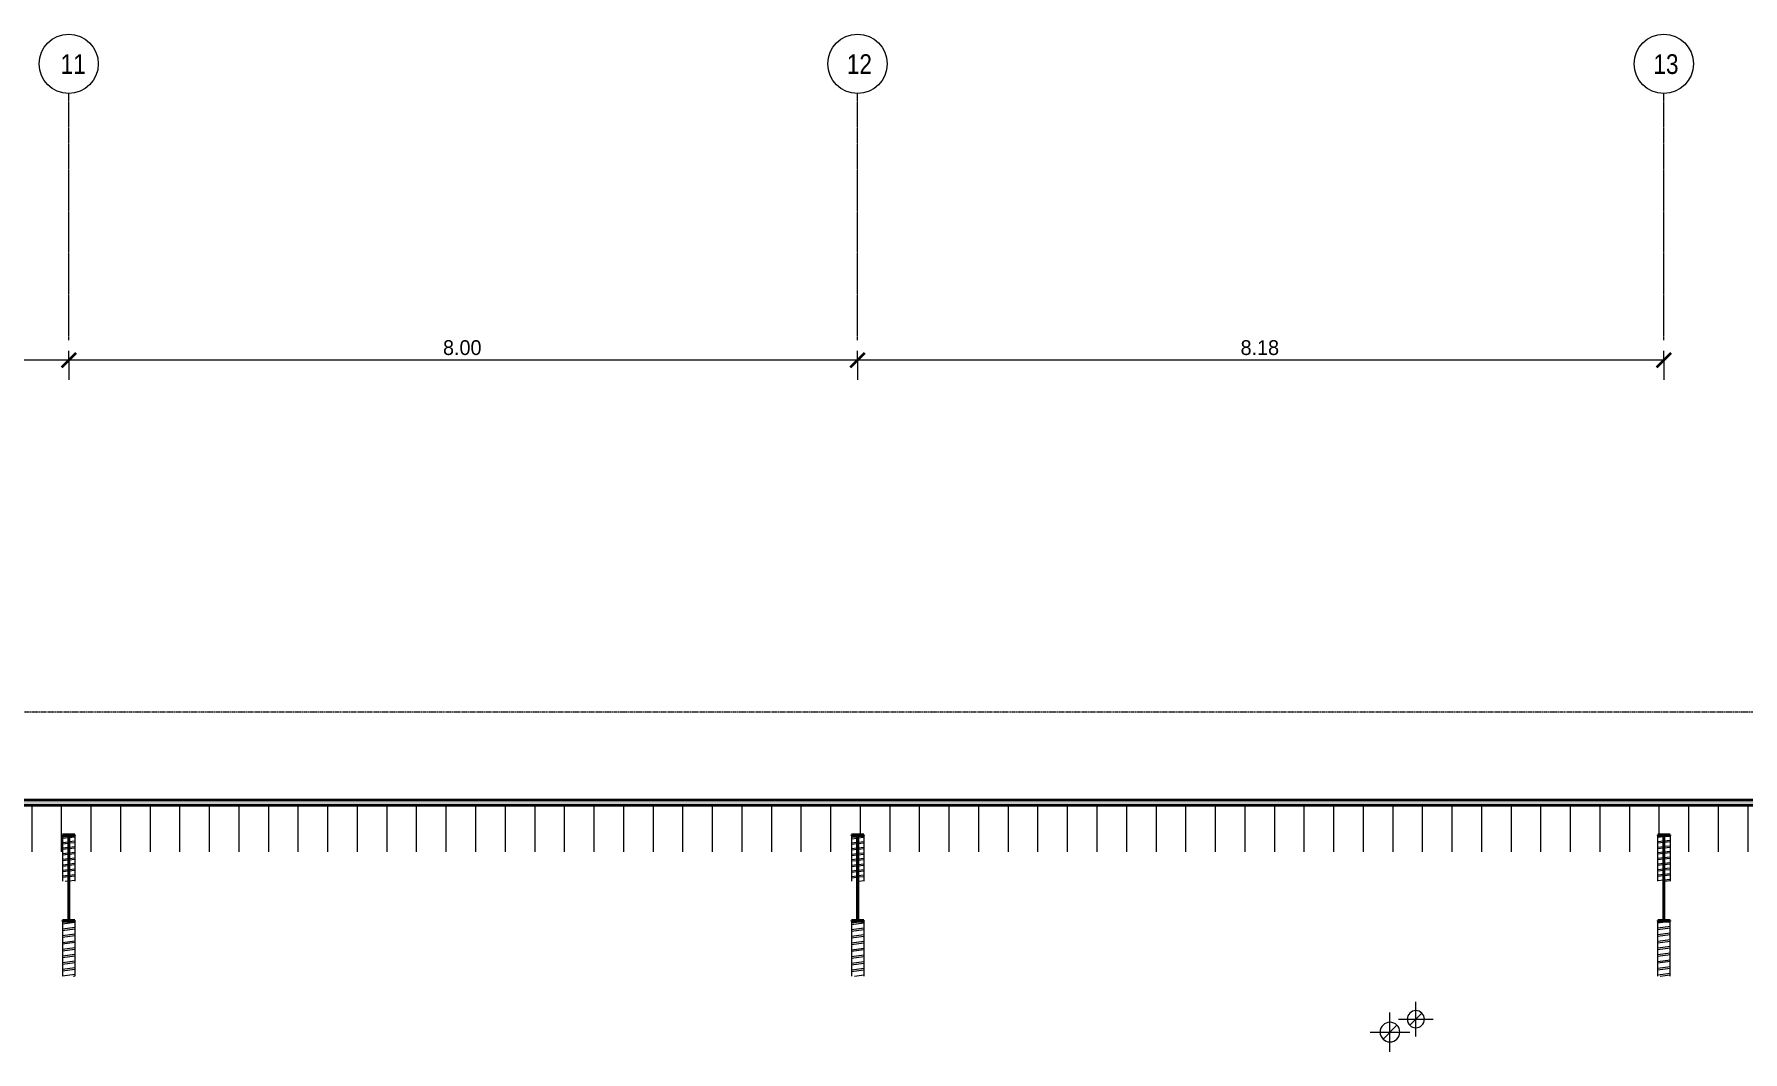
# Model space of a CAD drawing. Header units: centimetres. Extents: x -13689 to 3489, y -437 to 1921.
# Drawn here: x -9006 to -7274, y 890 to 1921 of the extents above; entities that cross this region are included whole.
import ezdxf

# ---------------------------------------------------------------- set-up
doc = ezdxf.new("R2010")
doc.units = ezdxf.units.CM
doc.linetypes.add('Centre', pattern=[3.175, 0.635, -0.475, 1.59, -0.475])
doc.linetypes.add('Grid Line', pattern=[2.2225, 1.27, -0.3175, 0.3175, -0.3175])
for name, color, linetype, lineweight in [('A-ANNO-DIMS', 7, 'Continuous', 9), ('A-ANNO-DIMS-100', 7, 'Continuous', 9), ('A-FLOR-LEVL', 7, 'Continuous', 9), ('A-ROOF', 7, 'Continuous', 9), ('A-ROOF-PATT', 7, 'Continuous', 35), ('M-HVAC-DUCT-CNTR', 7, 'Continuous', 9), ('S-BEAM', 7, 'Continuous', 9), ('S-GRID', 7, 'Continuous', 9), ('S-GRID-IDEN', 7, 'Continuous', 9)]:
    doc.layers.add(name, color=color, linetype=linetype, lineweight=lineweight)
doc.layers.add('M-HVAC-DUCT-ANNO', color=7, linetype='Continuous', lineweight=9, true_color=0x007f00)
doc.styles.add('Century Gothic_1', font='GOTHIC.TTF', dxfattribs={"height": 15})
doc.styles.add('Saira Condensed', font='SairaCondensed-Regular.ttf', dxfattribs={"height": 20})
doc.dimstyles.new('FCA_N_Cotas_E100', dxfattribs={"dimscale": 30.48, "dimtxt": 15.662524, "dimasz": 0.492126, "dimexe": 0.656168, "dimexo": 0.656168, "dimgap": 0.032808, "dimtad": 1, "dimlfac": 0.01, "dimrnd": 0.01, "dimzin": 0, "dimdsep": 46, "dimtxsty": 'Century Gothic_1', "dimblk1": 'OBLIQUE', "dimblk2": 'OBLIQUE', "dimsah": 1, "dimcen": 0.09, "dimdle": 0.656168, "dimazin": 2, "dimtfac": 1, "dimtdec": 4, "dimtix": 1, "dimtmove": 0, "dimatfit": 3, "dimfxl": 1, "dimtvp": 1, "dimtolj": 1, "dimtzin": 0, "dimarcsym": 2})
pattern_1 = [(45, (-5138.633, 712), (-25.14472, 25.14472), []), (45, (-5138.633, 750.1), (-25.14472, 25.14472), [])]
pattern_2 = [(6.414, (-5138.633, 1104.168), (-25.145166, 2.826683), []), (6.414, (-5138.633, 1108.451), (-25.145166, 2.826683), [])]
pattern_3 = [(7.692, (-5138.633, 1016.841), (-25.1448, 3.395981), []), (7.692, (-5138.633, 1021.987), (-25.1448, 3.395981), [])]

# ---------------------------------------------------------------- blocks, each defined once
blk = doc.blocks.new('PQ_RVR_EST-01_ZZ_ZZ_MO_T_A_rvt-1-Sección 3-1')
at = {"layer": 'S-BEAM', "true_color": 0xc0c0c0}
h = blk.add_hatch(dxfattribs=at)
h.set_pattern_fill('FP_9', color=9, style=0, pattern_type=2)
h.set_pattern_definition(pattern_1)
h.paths.add_polyline_path([(-8965.1, 1022.5), (-8965.1, 1023.1), (-8971, 1023.1), (-8971, 1109.2), (-8965.1, 1109.2), (-8965.1, 1109.8), (-8977.6, 1109.8), (-8977.6, 1109.2), (-8971.8, 1109.2), (-8971.8, 1023.1), (-8977.6, 1023.1), (-8977.6, 1022.5)])
h = blk.add_hatch(dxfattribs=at)
h.set_pattern_fill('FP_15', color=9, style=0, pattern_type=2)
h.set_pattern_definition(pattern_2)
edge = h.paths.add_edge_path()
edge.add_line((-8971.8, 1063), (-8971.8, 1109.2))
edge.add_line((-8971.8, 1109.2), (-8977.6, 1109.2))
edge.add_line((-8977.6, 1109.2), (-8977.6, 1063))
h = blk.add_hatch(dxfattribs=at)
h.set_pattern_fill('FP_15', color=9, style=0, pattern_type=2)
h.set_pattern_definition(pattern_2)
edge = h.paths.add_edge_path()
edge.add_line((-8965.1, 1063), (-8965.1, 1109.2))
edge.add_line((-8965.1, 1109.2), (-8971, 1109.2))
edge.add_line((-8971, 1109.2), (-8971, 1063))
h = blk.add_hatch(dxfattribs=at)
h.set_pattern_fill('FP_9', color=9, style=0, pattern_type=2)
h.set_pattern_definition(pattern_1)
h.paths.add_polyline_path([(-8165.2, 1022.5), (-8165.2, 1023.1), (-8171.1, 1023.1), (-8171.1, 1109.2), (-8165.2, 1109.2), (-8165.2, 1109.8), (-8177.7, 1109.8), (-8177.7, 1109.2), (-8171.8, 1109.2), (-8171.8, 1023.1), (-8177.7, 1023.1), (-8177.7, 1022.5)])
h = blk.add_hatch(dxfattribs=at)
h.set_pattern_fill('FP_15', color=9, style=0, pattern_type=2)
h.set_pattern_definition(pattern_2)
edge = h.paths.add_edge_path()
edge.add_line((-8171.8, 1063), (-8171.8, 1109.2))
edge.add_line((-8171.8, 1109.2), (-8177.7, 1109.2))
edge.add_line((-8177.7, 1109.2), (-8177.7, 1063))
h = blk.add_hatch(dxfattribs=at)
h.set_pattern_fill('FP_15', color=9, style=0, pattern_type=2)
h.set_pattern_definition(pattern_2)
edge = h.paths.add_edge_path()
edge.add_line((-8165.2, 1063), (-8165.2, 1109.2))
edge.add_line((-8165.2, 1109.2), (-8171.1, 1109.2))
edge.add_line((-8171.1, 1109.2), (-8171.1, 1063))
h = blk.add_hatch(dxfattribs=at)
h.set_pattern_fill('FP_9', color=9, style=0, pattern_type=2)
h.set_pattern_definition(pattern_1)
h.paths.add_polyline_path([(-7347.7, 1022.5), (-7347.7, 1023.1), (-7353.6, 1023.1), (-7353.6, 1109.2), (-7347.7, 1109.2), (-7347.7, 1109.8), (-7360.2, 1109.8), (-7360.2, 1109.2), (-7354.3, 1109.2), (-7354.3, 1023.1), (-7360.2, 1023.1), (-7360.2, 1022.5)])
h = blk.add_hatch(dxfattribs=at)
h.set_pattern_fill('FP_15', color=9, style=0, pattern_type=2)
h.set_pattern_definition(pattern_2)
edge = h.paths.add_edge_path()
edge.add_line((-7357.8, 1063), (-7354.3, 1063))
edge.add_line((-7354.3, 1063), (-7354.3, 1109.2))
edge.add_line((-7354.3, 1109.2), (-7360.2, 1109.2))
edge.add_line((-7360.2, 1109.2), (-7360.2, 1063))
h = blk.add_hatch(dxfattribs=at)
h.set_pattern_fill('FP_15', color=9, style=0, pattern_type=2)
h.set_pattern_definition(pattern_2)
edge = h.paths.add_edge_path()
edge.add_line((-7347.7, 1063), (-7347.7, 1109.2))
edge.add_line((-7347.7, 1109.2), (-7353.6, 1109.2))
edge.add_line((-7353.6, 1109.2), (-7353.6, 1063))
h = blk.add_hatch(dxfattribs=at)
h.set_pattern_fill('FP_16', color=9, style=0, pattern_type=2)
h.set_pattern_definition(pattern_3)
edge = h.paths.add_edge_path()
edge.add_line((-8965.1, 966.8), (-8965.1, 1022.5))
edge.add_line((-8965.1, 1022.5), (-8977.6, 1022.5))
edge.add_line((-8977.6, 1022.5), (-8977.6, 966.8))
h = blk.add_hatch(dxfattribs=at)
h.set_pattern_fill('FP_16', color=9, style=0, pattern_type=2)
h.set_pattern_definition(pattern_3)
edge = h.paths.add_edge_path()
edge.add_line((-8165.2, 966.8), (-8165.2, 1022.5))
edge.add_line((-8165.2, 1022.5), (-8177.7, 1022.5))
edge.add_line((-8177.7, 1022.5), (-8177.7, 966.8))
h = blk.add_hatch(dxfattribs=at)
h.set_pattern_fill('FP_16', color=9, style=0, pattern_type=2)
h.set_pattern_definition(pattern_3)
edge = h.paths.add_edge_path()
edge.add_line((-7347.7, 966.8), (-7347.7, 1022.5))
edge.add_line((-7347.7, 1022.5), (-7360.2, 1022.5))
edge.add_line((-7360.2, 1022.5), (-7360.2, 966.8))
at = {"layer": 'S-BEAM', "lineweight": 35}
for p, q in [((-8965.1, 1109.8), (-8977.6, 1109.8)), ((-8977.6, 1109.8), (-8977.6, 1109.2)), ((-8977.6, 1109.2), (-8971.8, 1109.2)), ((-8971.8, 1109.2), (-8971.8, 1023.1)), ((-8971, 1023.1), (-8971, 1109.2)), ((-8971, 1109.2), (-8965.1, 1109.2)), ((-8965.1, 1109.2), (-8965.1, 1109.8)), ((-8165.2, 1109.8), (-8177.7, 1109.8)), ((-8177.7, 1109.8), (-8177.7, 1109.2)), ((-8177.7, 1109.2), (-8171.8, 1109.2)), ((-8171.8, 1109.2), (-8171.8, 1023.1)), ((-8171.1, 1023.1), (-8171.1, 1109.2)), ((-8171.1, 1109.2), (-8165.2, 1109.2)), ((-8165.2, 1109.2), (-8165.2, 1109.8)), ((-7347.7, 1109.8), (-7360.2, 1109.8)), ((-7360.2, 1109.8), (-7360.2, 1109.2)), ((-7360.2, 1109.2), (-7354.3, 1109.2)), ((-7354.3, 1109.2), (-7354.3, 1023.1)), ((-7353.6, 1023.1), (-7353.6, 1109.2)), ((-7353.6, 1109.2), (-7347.7, 1109.2)), ((-7347.7, 1109.2), (-7347.7, 1109.8)), ((-8971.8, 1023.1), (-8977.6, 1023.1)), ((-8977.6, 1023.1), (-8977.6, 1022.5)), ((-8977.6, 1022.5), (-8965.1, 1022.5)), ((-8965.1, 1023.1), (-8971, 1023.1)), ((-8965.1, 1022.5), (-8965.1, 1023.1)), ((-8171.8, 1023.1), (-8177.7, 1023.1)), ((-8177.7, 1023.1), (-8177.7, 1022.5)), ((-8177.7, 1022.5), (-8165.2, 1022.5)), ((-8165.2, 1023.1), (-8171.1, 1023.1)), ((-8165.2, 1022.5), (-8165.2, 1023.1)), ((-7354.3, 1023.1), (-7360.2, 1023.1)), ((-7360.2, 1023.1), (-7360.2, 1022.5)), ((-7360.2, 1022.5), (-7347.7, 1022.5)), ((-7347.7, 1023.1), (-7353.6, 1023.1)), ((-7347.7, 1022.5), (-7347.7, 1023.1))]:
    blk.add_line(p, q, dxfattribs=at)
at = {"layer": 'S-BEAM'}
for p, q in [((-8977.6, 1109.2), (-8977.6, 1063)), ((-8965.1, 1109.2), (-8965.1, 1063)), ((-8177.7, 1109.2), (-8177.7, 1063)), ((-8165.2, 1109.2), (-8165.2, 1063)), ((-7360.2, 1063), (-7360.2, 1109.2)), ((-7347.7, 1109.2), (-7347.7, 1063)), ((-8977.6, 1022.5), (-8977.6, 966.8)), ((-8965.1, 1022.5), (-8965.1, 966.8)), ((-8177.7, 1022.5), (-8177.7, 966.8)), ((-8165.2, 1022.5), (-8165.2, 966.8)), ((-7360.2, 966.8), (-7360.2, 1022.5)), ((-7347.7, 966.8), (-7347.7, 1022.5))]:
    blk.add_line(p, q, dxfattribs=at)
blk = doc.blocks.new('PQ_RVR_MEP-01_ZZ_ZZ_MO_T_A_rvt-1-Sección 3-1')
at = {"layer": 'M-HVAC-DUCT-ANNO', "color": 6, "true_color": 0xff00ff}
for p, q in [((-7599.3, 929.3), (-7611.7, 916.9)), ((-7624.6, 917.1), (-7638.7, 903))]:
    blk.add_line(p, q, dxfattribs=at)
for centre, radius, start, end in [((-7631.7, 910), 10, 0, 180), ((-7605.5, 923.1), 8.75, 0, 180), ((-7605.5, 923.1), 8.75, 180, 360), ((-7631.7, 910), 10, 180, 360)]:
    blk.add_arc(centre, radius, start, end, dxfattribs=at)
at = {"layer": 'M-HVAC-DUCT-CNTR', "color": 6, "true_color": 0xff00ff}
for p, q in [((-7605.5, 905.6), (-7605.5, 940.6)), ((-7631.7, 890), (-7631.7, 930)), ((-7623, 923.1), (-7588, 923.1)), ((-7651.7, 910), (-7611.7, 910))]:
    blk.add_line(p, q, dxfattribs=at)
blk = doc.blocks.new('Grid - 3mm-1939417-Sección 3-1')
at = {"layer": 'S-GRID-IDEN', "color": 253, "true_color": 0xaaaaaa}
blk.add_circle((-11357.4, 1891.3), 30, dxfattribs=at)
blk = doc.blocks.new('DIMBLOCK1-Sección 3-1')
at = {"layer": 'A-ANNO-DIMS-100'}
for p, q in [((-8171.6, 1591), (-8171.6, 1600.3)), ((-7354, 1591), (-7354, 1600.3)), ((-7354, 1591), (-8171.6, 1591)), ((-8171.6, 1591), (-8171.6, 1571)), ((-7354, 1591), (-7354, 1571))]:
    blk.add_line(p, q, dxfattribs=at)
at = {"layer": 'A-ANNO-DIMS-100', "lineweight": 35}
for p, q in [((-8171.6, 1591), (-8164.1, 1598.5)), ((-7354, 1591), (-7346.5, 1598.5)), ((-8171.6, 1591), (-8179.1, 1583.5)), ((-7354, 1591), (-7361.5, 1583.5))]:
    blk.add_line(p, q, dxfattribs=at)
at = {"layer": 'A-ANNO-DIMS-100', "color": 0, "insert": (-7783.2, 1611.2), "char_height": 15, "width": 48.927, "attachment_point": 1, "line_spacing_factor": 0.984502, "style": 'Century Gothic_1'}
blk.add_mtext('8.18', dxfattribs=at)
blk = doc.blocks.new('_Oblique')
at = {"color": 0, "linetype": 'ByBlock', "lineweight": -2}
blk.add_line((-0.5, -0.5), (0.5, 0.5), dxfattribs=at)
blk = doc.blocks.new('DIMBLOCK2-Sección 3-1')
at = {"layer": 'A-ANNO-DIMS-100'}
for p, q in [((-8971.4, 1591), (-8971.4, 1600.3)), ((-8171.6, 1591), (-8171.6, 1600.3)), ((-8171.6, 1591), (-8971.4, 1591)), ((-8971.4, 1591), (-8971.4, 1571)), ((-8171.6, 1591), (-8171.6, 1571))]:
    blk.add_line(p, q, dxfattribs=at)
at = {"layer": 'A-ANNO-DIMS-100', "lineweight": 35}
for p, q in [((-8971.4, 1591), (-8963.9, 1598.5)), ((-8171.6, 1591), (-8164.1, 1598.5)), ((-8971.4, 1591), (-8978.9, 1583.5)), ((-8171.6, 1591), (-8179.1, 1583.5))]:
    blk.add_line(p, q, dxfattribs=at)
at = {"layer": 'A-ANNO-DIMS-100', "color": 0, "insert": (-8591.9, 1611.2), "char_height": 15, "width": 48.927, "attachment_point": 1, "line_spacing_factor": 0.984502, "style": 'Century Gothic_1'}
blk.add_mtext('8.00', dxfattribs=at)
blk = doc.blocks.new('DIMBLOCK3-Sección 3-1')
at = {"layer": 'A-ANNO-DIMS-100'}
for p, q in [((-9415.3, 1591), (-9415.3, 1600.3)), ((-8971.4, 1591), (-8971.4, 1600.3)), ((-8971.4, 1591), (-9415.3, 1591)), ((-9415.3, 1591), (-9415.3, 1571)), ((-8971.4, 1591), (-8971.4, 1571))]:
    blk.add_line(p, q, dxfattribs=at)
at = {"layer": 'A-ANNO-DIMS-100', "lineweight": 35}
for p, q in [((-9415.3, 1591), (-9407.8, 1598.5)), ((-8971.4, 1591), (-8963.9, 1598.5)), ((-9415.3, 1591), (-9422.8, 1583.5)), ((-8971.4, 1591), (-8978.9, 1583.5))]:
    blk.add_line(p, q, dxfattribs=at)
at = {"layer": 'A-ANNO-DIMS-100', "color": 0, "insert": (-9213.8, 1611.2), "char_height": 15, "width": 48.927, "attachment_point": 1, "line_spacing_factor": 0.984502, "style": 'Century Gothic_1'}
blk.add_mtext('4.44', dxfattribs=at)

msp = doc.modelspace()

# ---------------------------------------------------------------- hatches: boundary and pattern name
at = {"layer": 'A-ROOF-PATT', "lineweight": 9, "true_color": 0x9a9a9a}
msp.add_hatch(color=253, dxfattribs=at).paths.add_polyline_path([(-12182.681, 1140.104), (-6794.393, 1140.104), (-6794.393, 1145.137), (-12499.395, 1145.137), (-12499.395, 1140.104), (-12391.115, 1140.104)])
at = {"layer": 'A-ROOF-PATT', "lineweight": 9, "true_color": 0xc0c0c0}
h = msp.add_hatch(dxfattribs=at)
h.set_pattern_fill('FP_3', color=9, style=0, pattern_type=2)
h.set_pattern_definition([(90, (-5138.633, 1134.43), (-30, 2e-15), [])])
edge = h.paths.add_edge_path()
edge.add_line((-6794.393, 1092.77), (-6794.393, 1140.104))
edge.add_line((-6794.393, 1140.104), (-11178.993, 1140.104))
edge.add_line((-11178.993, 1140.104), (-11178.993, 1092.77))
edge.add_line((-11178.993, 1092.77), (-10562.049, 1092.77))
edge.add_line((-10562.049, 1092.77), (-10562.049, 1103.116))
edge.add_line((-10562.049, 1103.116), (-10549.55, 1103.116))
edge.add_line((-10549.55, 1103.116), (-10549.55, 1092.77))
edge.add_line((-10549.55, 1092.77), (-9776.134, 1092.77))
edge.add_line((-9776.134, 1092.77), (-9776.134, 1116.939))
edge.add_line((-9776.134, 1116.939), (-9763.634, 1116.939))
edge.add_line((-9763.634, 1116.939), (-9763.634, 1092.77))
edge.add_line((-9763.634, 1092.77), (-8977.646, 1092.77))
edge.add_line((-8977.646, 1092.77), (-8977.645, 1109.773))
edge.add_line((-8977.645, 1109.773), (-8965.145, 1109.773))
edge.add_line((-8965.145, 1109.773), (-8965.145, 1092.77))
edge.add_line((-8965.145, 1092.77), (-8177.732, 1092.77))
edge.add_line((-8177.732, 1092.77), (-8177.732, 1109.773))
edge.add_line((-8177.732, 1109.773), (-8165.233, 1109.773))
edge.add_line((-8165.233, 1109.773), (-8165.233, 1092.77))
edge.add_line((-8165.233, 1092.77), (-7360.2, 1092.77))
edge.add_line((-7360.2, 1092.77), (-7360.2, 1109.773))
edge.add_line((-7360.2, 1109.773), (-7347.7, 1109.773))
edge.add_line((-7347.7, 1109.773), (-7347.699, 1092.77))
edge = h.paths.add_edge_path()
edge.add_line((-12462.639, 1092.77), (-12462.639, 1103.116))
edge.add_line((-12462.639, 1103.116), (-12450.139, 1103.116))
edge.add_line((-12450.139, 1103.116), (-12450.139, 1092.77))
edge.add_line((-12450.139, 1092.77), (-11362.564, 1092.77))
edge.add_line((-11362.564, 1092.77), (-11362.564, 1103.029))
edge.add_line((-11362.564, 1103.029), (-11350.064, 1103.029))
edge.add_line((-11350.064, 1103.029), (-11350.064, 1092.77))
edge.add_line((-11350.064, 1092.77), (-11183.993, 1092.77))
edge.add_line((-11183.993, 1092.77), (-11183.993, 1140.104))
edge.add_line((-11183.993, 1140.104), (-12484.059, 1140.102))
edge.add_line((-12484.059, 1140.102), (-12484.059, 1102.53))
edge.add_line((-12484.059, 1102.53), (-12484.059, 1092.77))
edge = h.paths.add_edge_path()
edge.add_line((-12497.365, 1092.77), (-12486.092, 1092.77))
edge.add_line((-12486.092, 1092.77), (-12485.88, 1105.992))
edge.add_line((-12485.88, 1105.992), (-12484.559, 1140.104))
edge.add_line((-12484.559, 1140.104), (-12499.395, 1140.104))
edge.add_line((-12499.395, 1140.104), (-12499.395, 1130.037))
edge.add_line((-12499.395, 1130.037), (-12499.395, 1092.77))
edge = h.paths.add_edge_path()
edge.add_line((-11355.959, 1092.77), (-11355.959, 1102.373))
edge.add_line((-11355.959, 1102.373), (-11355.959, 1092.77))
edge = h.paths.add_edge_path()
edge.add_line((-8171.838, 1092.77), (-8171.838, 1109.116))
edge.add_line((-8171.838, 1109.116), (-8171.838, 1092.77))
edge = h.paths.add_edge_path()
edge.add_line((-8171.127, 1092.77), (-8171.128, 1109.116))
edge.add_line((-8171.128, 1109.116), (-8171.128, 1092.77))
h.paths.add_polyline_path([(-8971.751, 1109.187), (-8971.75, 1109.187), (-8975.968, 1109.187)])
h.paths.add_polyline_path([(-7354.305, 1109.187), (-7354.305, 1109.187), (-7358.522, 1109.187)])

# ---------------------------------------------------------------- linework, layer by layer
at = {"layer": 'A-FLOR-LEVL', "color": 253, "linetype": 'Centre', "true_color": 0xaaaaaa}
msp.add_line((-13689.23, 1234.505), (-6507.584, 1234.505), dxfattribs=at)
at = {"layer": 'A-ROOF', "lineweight": 35}
for p, q in [((-6794.393, 1145.137), (-12499.395, 1145.137)), ((-12484.059, 1140.104), (-6794.393, 1140.104))]:
    msp.add_line(p, q, dxfattribs=at)
at = {"layer": 'S-GRID', "color": 253, "linetype": 'Grid Line', "true_color": 0xaaaaaa}
for p, q in [((-8971.395, 1611.334), (-8971.395, 1861.334)), ((-8171.576, 1611.334), (-8171.576, 1861.334)), ((-7354.036, 1611.334), (-7354.036, 1861.334))]:
    msp.add_line(p, q, dxfattribs=at)

# ---------------------------------------------------------------- block references
at = {"lineweight": 5}
for name in ['PQ_RVR_EST-01_ZZ_ZZ_MO_T_A_rvt-1-Sección 3-1', 'PQ_RVR_MEP-01_ZZ_ZZ_MO_T_A_rvt-1-Sección 3-1']:
    msp.add_blockref(name, (0, 0), dxfattribs=at)
at = {"layer": 'S-GRID-IDEN', "color": 253, "true_color": 0xaaaaaa}
for p in [(2385.959, 0), (3185.778, 0), (4003.318, 0)]:
    msp.add_blockref('Grid - 3mm-1939417-Sección 3-1', p, dxfattribs=at)

# ---------------------------------------------------------------- texts
at = {"layer": 'S-GRID-IDEN', "color": 253, "true_color": 0xaaaaaa, "char_height": 20, "attachment_point": 1, "style": 'Saira Condensed'}
for s, insert, width in [('11', (-8979.619, 1901.014), 19.2405), ('12', (-8182.45, 1901.014), 25.654), ('13', (-7364.61, 1901.014), 24.85231)]:
    msp.add_mtext(s, dxfattribs=dict(at, insert=insert, width=width))

# ---------------------------------------------------------------- dimensions: what is measured, and where the dimension line sits
at = {"layer": 'A-ANNO-DIMS'}
for base, p1, p2, override, picture, middle in [((-8971.395, 1590.956), (-8171.576, 1580.349), (-8971.395, 1580.349), {"dimpost": '<>', "dimfxl": 799.818805}, 'DIMBLOCK2-Sección 3-1', (-8571.486, 1599.833)), ((-8171.576, 1590.956), (-7354.036, 1580.349), (-8171.576, 1580.349), {"dimpost": '<>', "dimfxl": 817.540027}, 'DIMBLOCK1-Sección 3-1', (-7762.806, 1599.833)), ((-9415.334, 1590.956), (-8971.395, 1580.349), (-9415.334, 1580.349), {"dimpost": '<>', "dimfxl": 443.939335}, 'DIMBLOCK3-Sección 3-1', (-9193.365, 1599.787))]:
    dim = msp.add_linear_dim(base=base, p1=p1, p2=p2, dimstyle='FCA_N_Cotas_E100', override=override, dxfattribs=at)
    dim.commit()
    dim.dimension.update_dxf_attribs({"geometry": picture, "text_midpoint": middle})

doc.saveas('drawing.dxf')
